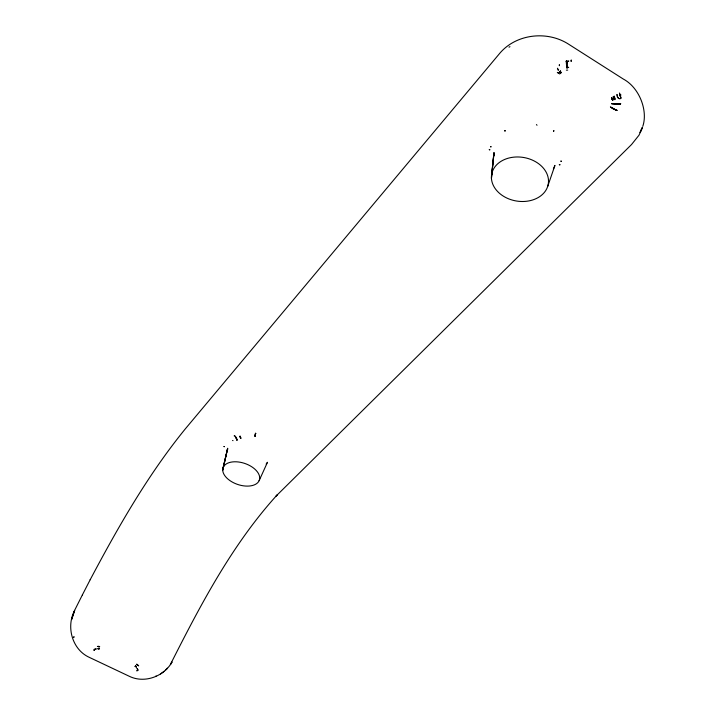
<?xml version="1.0" encoding="UTF-8"?>
<svg xmlns="http://www.w3.org/2000/svg" width="715" height="715" viewBox="0 0 715 715"><rect width="100%" height="100%" fill="white"/><g stroke="black" fill="none" stroke-linecap="round" stroke-linejoin="round"><path stroke-width="1.07" d="M493.824 153.332L491.437 178.33L494.038 152.51L491.625 174.594M568.631 67.38L566.763 67.773L567.093 60.766L566.217 61.204L566.763 67.773L568.631 67.38L566.87 67.854M613.792 99.939L613.238 96.614L613.416 98.661M98.715 648.317L98.938 649.193L98.715 648.317L97.696 648.827L99.421 648.076L98.893 648.46M96.114 649.113L94.952 649.229L96.141 648.809M611.611 103.648L620.772 103.702L616.893 104.176L611.611 103.648L620.531 104.176M566.36 70.159L567.71 70.106M536.411 124.598L537.037 125.25M255.255 436.436L255.568 433.129L254.862 436.356L255.478 433.451L255.925 433.558M227.593 448.528L222.731 470.202L227.683 448.26L222.928 468.307M99.626 646.53L97.428 646.449L99.626 646.53L98.268 646.369M642.758 126.412C648.112 110.986 639.621 87.731 623.23 78.999L568.398 44.062C547.297 30.548 516.623 33.757 500.035 52.982L185.167 429.054C147.603 475.252 118.011 527.277 90.179 579.731M566.95 66.924L566.906 63.465M560.185 72.126L559.577 71.965L560.506 70.973L559.577 71.965L560.962 73.145L560.194 72.716L561.23 72.287L560.194 72.716M547.708 186.356A28.716 22.058 9.6 0 0 511.913 157.398A28.716 22.058 9.6 0 0 500.259 193.953A28.716 22.058 9.6 0 0 547.708 186.356L554.938 165.415L553.383 169.071M240.83 437.893L240.651 438.384L240.276 436.141L239.82 436.32L240.91 438.268L240.294 437.669M642.213 127.717L640.05 132.49L642.142 127.797M259.116 480.686A19.153 11.091 18.7 0 0 236.263 461.801A19.153 11.091 18.7 0 0 228.273 479.345A19.153 11.091 18.7 0 0 259.116 480.686L267.473 462.283L266.15 464.098M642.347 127.94L638.996 135.207L631.542 144.528L276.088 496.058L277.089 494.986C231.919 544.803 200.504 604.97 170.385 664.503L172.038 662.036C163.914 676.479 144.51 683.746 129.308 676.292L89.286 657.353C72.063 649.542 65.923 626.626 74.673 610.396L71.58 619.574L74.637 610.315L82.395 594.871M82.368 594.925L90.287 579.534M611.45 107.608L616.08 110.065L610.404 106.91L613.577 109.163L617.268 110.423L615.955 110.253M137.906 665.433L136.762 664.208L138.683 665.853L136.681 664.307M166.157 669.481L167.346 668.194L165.853 669.803M155.727 676.31L156.084 675.997M558.335 72.948L557.307 72.394L559.8 73.985M137.584 669.356L137.012 668.418L137.7 669.544L137.352 668.99M136.234 666.997L135.823 666.183L135.055 666.38L135.823 666.183M160.5 673.977L164.244 671.26M235.923 437.035L236.897 440.279L236.674 438.375L235.369 436.838L237.148 440.136M232.545 440.458L233.036 440.663M135.457 665.388L136.342 667.202L136.02 666.595M619.95 95.801L619.494 93.004L620.915 97.776L620.057 95.739M566.754 62.366L566.843 63.045M509 47.145L509.965 46.69M617.403 96.927L618.69 98.509L617.403 96.927L616.956 94.425L617.572 96.847M614.677 98.116L614.167 96.06L615.007 99.608L614.846 98.044M612.415 99.09L611.486 97.687L612.63 100.243L612.111 99.224M566.7 61.946L568.809 61.043L566.7 61.794L566.217 61.204L566.709 60.954M240.16 437.231L240.446 436.597L239.82 436.32M566.217 61.204L566.745 61.553M560.471 72.519L559.738 71.5M611.486 97.687L612.63 100.243M493.877 155.709L493.833 155.003L493.85 155.575M620.906 98.178L619.833 98.786L620.906 98.178M227.584 449.324L227.567 449.851L227.584 449.324M571.205 60.149L571.142 61.284L571.205 60.149M94.255 649.247L94.166 650.507L94.255 649.247M223.992 446.607L224.456 446.607L223.992 446.607M620.674 94.72L620.709 95.193L620.674 94.72M557.7 68.3L557.459 68.944L557.7 68.3M553.857 130.738L553.669 131.22L553.857 130.738M489.292 149.632L489.82 149.81L489.292 149.632M490.481 146.7L491.035 146.798L490.481 146.7M73.967 636.833L73.779 637.288L73.967 636.833M559.934 164.781L559.353 164.718L559.934 164.781M561.454 161.295L560.873 161.134L561.454 161.295M559.327 64.868L559.389 65.628L559.327 64.868M138.031 670.053L136.922 670.813L138.031 670.053M558.585 69.748L558.192 70.052L558.585 69.748M504.996 130.684L504.62 130.961L505.317 131.042L504.996 130.684M234.815 435.828L234.279 435.873L234.815 435.828M266.096 437.696L266.096 437.696"/></g></svg>
